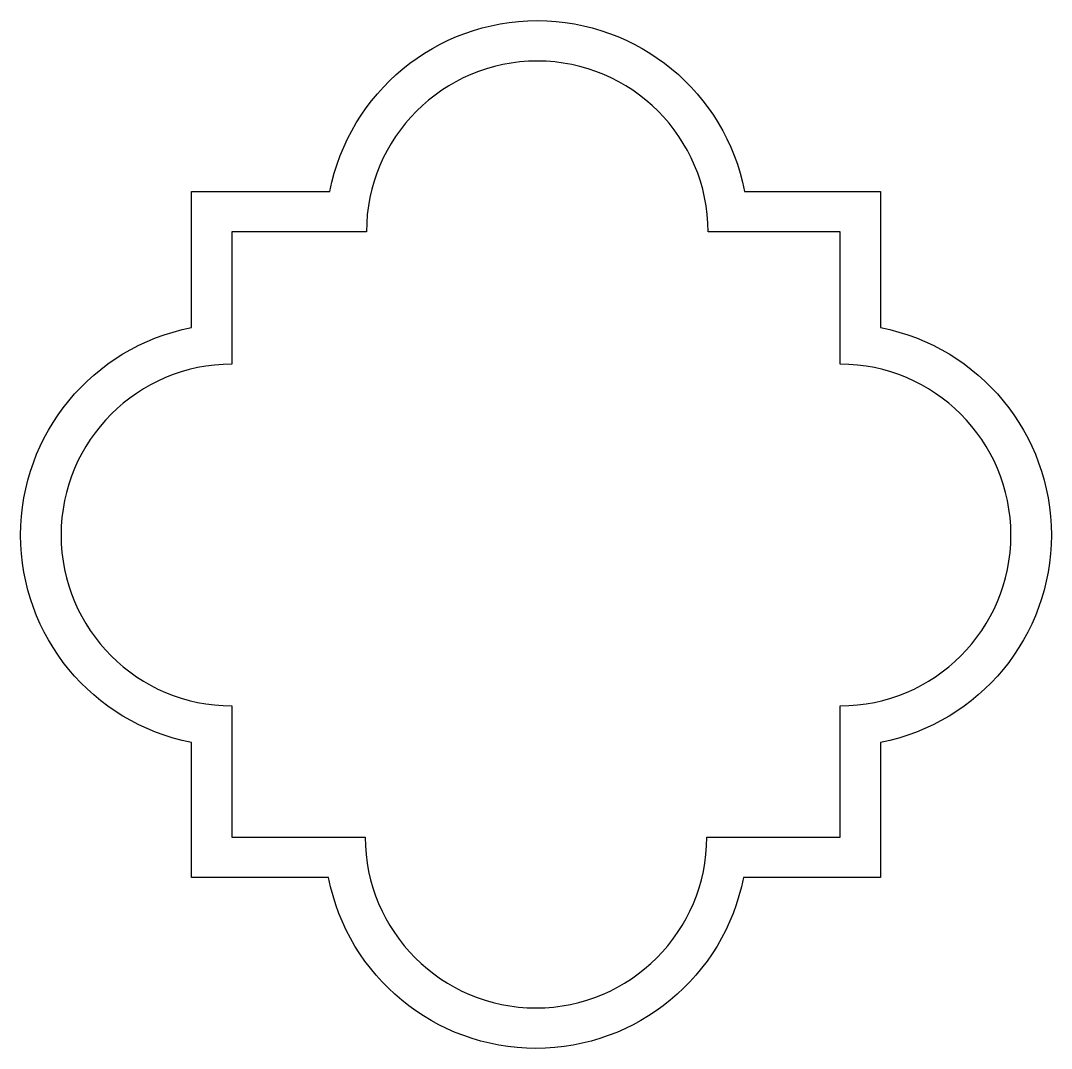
# Model space of a CAD drawing. Header units: inches. Extents: x -5.2 to 20.2, y -5.2 to 20.2.
import ezdxf

# ---------------------------------------------------------------- set-up
doc = ezdxf.new("R2010")
doc.units = ezdxf.units.IN
doc.header["$MEASUREMENT"] = 0
doc.layers.add('Layer 1', color=7, linetype='Continuous')

msp = doc.modelspace()

# ---------------------------------------------------------------- linework, layer by layer
at = {"layer": 'Layer 1'}
for points in [[(12.654, 15.987), (16.013, 15.987), (16.013, 12.623, -0.823685), (16.013, 2.377), (16.013, -0.96), (12.623, -0.96, -0.823685), (2.377, -0.96), (-1.013, -0.96), (-1.013, 2.377, -0.823685), (-1.013, 12.623), (-1.013, 15.987), (2.408, 15.987, -0.823685)], [(11.751, 14.987, 1), (3.311, 14.987), (-0.013, 14.987), (-0.013, 11.72, 1), (-0.013, 3.28), (-0.013, 0.04), (3.28, 0.04, 1), (11.72, 0.04), (15.013, 0.04), (15.013, 3.28, 1), (15.013, 11.72), (15.013, 14.987)]]:
    msp.add_lwpolyline(points, format="xyb", close=True, dxfattribs=at)

doc.saveas('drawing.dxf')
